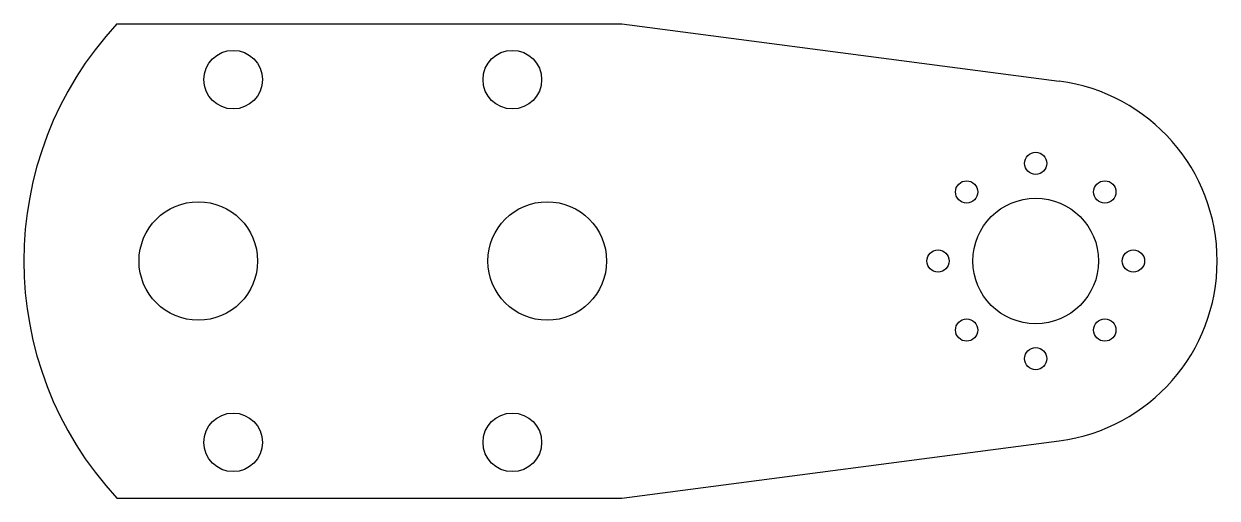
# Model space of a CAD drawing. Header units: millimetres. Extents: x -37.5 to 48, y -17 to 17.
import ezdxf

# ---------------------------------------------------------------- set-up
doc = ezdxf.new("R2010")
doc.units = ezdxf.units.MM

msp = doc.modelspace()

# ---------------------------------------------------------------- linework, layer by layer
at = {"color": 7, "linetype": 'Continuous', "lineweight": 25}
for p, q in [((-30.83, 17), (5.354, 17)), ((5.354, 17), (36.691, 12.89)), ((5.354, -17), (36.691, -12.89)), ((-30.83, -17), (5.354, -17))]:
    msp.add_line(p, q, dxfattribs=at)
for centre, radius in [((-22.5, 13), 2.1), ((-2.5, 13), 2.1), ((35, 7), 0.8), ((30.05, 4.95), 0.8), ((39.95, 4.95), 0.8), ((35, 0), 4.5), ((-25, 0), 4.25), ((0, 0), 4.25), ((28, 0), 0.8), ((42, 0), 0.8), ((30.05, -4.95), 0.8), ((39.95, -4.95), 0.8), ((35, -7), 0.8), ((-22.5, -13), 2.1), ((-2.5, -13), 2.1)]:
    msp.add_circle(centre, radius, dxfattribs=at)
for centre, radius, start, end in [((-12.5, 0), 25, 137.15636, 222.84364), ((35, 0), 13, 277.47268, 82.52732)]:
    msp.add_arc(centre, radius, start, end, dxfattribs=at)

doc.saveas('drawing.dxf')
